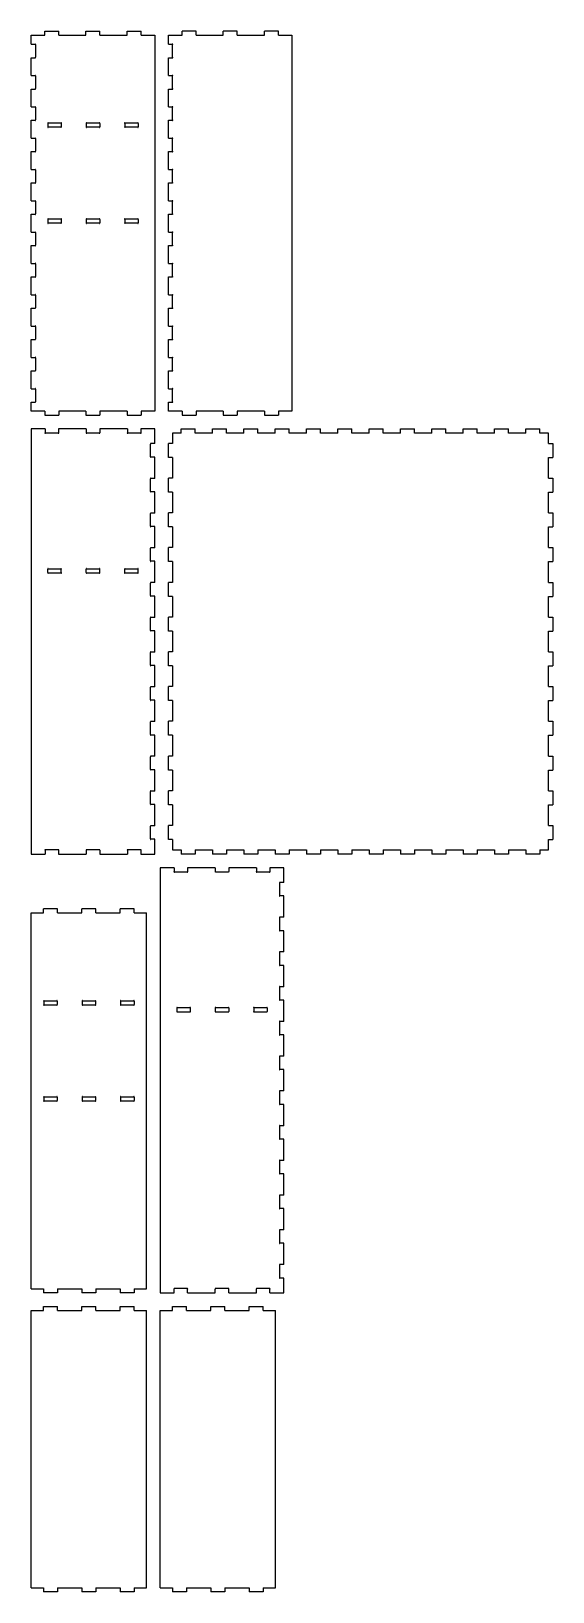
# Model space of a CAD drawing. Extents: x 0 to 380, y 0 to 1138.
import ezdxf

# ---------------------------------------------------------------- set-up
doc = ezdxf.new("R2010")
doc.units = 0
for name, color, linetype in [('Shape2DView', 7, 'CONTINUOUS'), ('Shape2DView001', 7, 'CONTINUOUS'), ('Shape2DView002', 7, 'CONTINUOUS'), ('Shape2DView003', 7, 'CONTINUOUS'), ('Shape2DView004', 7, 'CONTINUOUS'), ('Shape2DView005', 7, 'CONTINUOUS'), ('Shape2DView006', 7, 'CONTINUOUS'), ('Shape2DView007', 7, 'CONTINUOUS')]:
    doc.layers.add(name, color=color, linetype=linetype)

msp = doc.modelspace()

# ---------------------------------------------------------------- linework, layer by layer
at = {"layer": 'Shape2DView'}
for p, q in [((0, 3), (0, 205)), ((0, 205), (8.9, 205)), ((8.9, 205), (8.9, 208)), ((8.9, 208), (19.1, 208)), ((19.1, 205), (19.1, 208)), ((19.1, 205), (36.9, 205)), ((36.9, 205), (36.9, 208)), ((36.9, 208), (47.1, 208)), ((47.1, 205), (47.1, 208)), ((47.1, 205), (64.9, 205)), ((64.9, 205), (64.9, 208)), ((64.9, 208), (75.1, 208)), ((75.1, 205), (75.1, 208)), ((75.1, 205), (84, 205)), ((84, 3), (84, 205)), ((0, 3), (8.9, 3)), ((8.9, 3), (8.9, 0)), ((19.1, 3), (19.1, 0)), ((19.1, 3), (36.9, 3)), ((36.9, 3), (36.9, 0)), ((47.1, 0), (36.9, 0)), ((47.1, 3), (47.1, 0)), ((47.1, 3), (64.9, 3)), ((64.9, 3), (64.9, 0)), ((75.1, 0), (64.9, 0)), ((75.1, 3), (84, 3)), ((75.1, 3), (75.1, 0)), ((19.1, 0), (8.9, 0))]:
    msp.add_line(p, q, dxfattribs=at)
at = {"layer": 'Shape2DView001'}
for p, q in [((94, 3), (94, 205)), ((94, 205), (102.9, 205)), ((102.9, 205), (102.9, 208)), ((102.9, 208), (113.1, 208)), ((113.1, 205), (113.1, 208)), ((113.1, 205), (130.9, 205)), ((130.9, 205), (130.9, 208)), ((130.9, 208), (141.1, 208)), ((141.1, 205), (141.1, 208)), ((141.1, 205), (158.9, 205)), ((158.9, 205), (158.9, 208)), ((158.9, 208), (169.1, 208)), ((169.1, 205), (169.1, 208)), ((169.1, 205), (178, 205)), ((178, 3), (178, 205)), ((94, 3), (102.9, 3)), ((102.9, 3), (102.9, 0)), ((113.1, 3), (113.1, 0)), ((113.1, 3), (130.9, 3)), ((130.9, 3), (130.9, 0)), ((141.1, 0), (130.9, 0)), ((141.1, 3), (141.1, 0)), ((141.1, 3), (158.9, 3)), ((158.9, 3), (158.9, 0)), ((169.1, 0), (158.9, 0)), ((169.1, 3), (178, 3)), ((169.1, 3), (169.1, 0)), ((113.1, 0), (102.9, 0))]:
    msp.add_line(p, q, dxfattribs=at)
at = {"layer": 'Shape2DView002'}
for p, q in [((0, 221), (0, 495)), ((0, 495), (8.9, 495)), ((8.9, 495), (8.9, 498)), ((19.1, 498), (8.9, 498)), ((19.1, 495), (19.1, 498)), ((19.1, 495), (36.9, 495)), ((36.9, 495), (36.9, 498)), ((47.1, 498), (36.9, 498)), ((47.1, 495), (47.1, 498)), ((47.1, 495), (64.9, 495)), ((64.9, 495), (64.9, 498)), ((75.1, 498), (64.9, 498)), ((75.1, 495), (75.1, 498)), ((75.1, 495), (84, 495)), ((84, 221), (84, 495)), ((9.1, 430.768), (9.1, 428.232)), ((9.38231, 431.05), (18.6177, 431.05)), ((9.38231, 427.95), (18.6177, 427.95)), ((18.9, 430.768), (18.9, 428.232)), ((37.1, 430.768), (37.1, 428.232)), ((37.3823, 431.05), (46.6177, 431.05)), ((37.3823, 427.95), (46.6177, 427.95)), ((46.9, 430.768), (46.9, 428.232)), ((65.1, 430.768), (65.1, 428.232)), ((65.3823, 431.05), (74.6177, 431.05)), ((65.3823, 427.95), (74.6177, 427.95)), ((74.9, 430.768), (74.9, 428.232)), ((9.1, 360.768), (9.1, 358.232)), ((9.38231, 361.05), (18.6177, 361.05)), ((9.38231, 357.95), (18.6177, 357.95)), ((18.9, 360.768), (18.9, 358.232)), ((37.1, 360.768), (37.1, 358.232)), ((37.3823, 361.05), (46.6177, 361.05)), ((37.3823, 357.95), (46.6177, 357.95)), ((46.9, 360.768), (46.9, 358.232)), ((65.1, 360.768), (65.1, 358.232)), ((65.3823, 361.05), (74.6177, 361.05)), ((65.3823, 357.95), (74.6177, 357.95)), ((74.9, 360.768), (74.9, 358.232)), ((0, 221), (8.9, 221)), ((8.9, 221), (8.9, 218)), ((19.1, 218), (8.9, 218)), ((19.1, 221), (19.1, 218)), ((19.1, 221), (36.9, 221)), ((36.9, 221), (36.9, 218)), ((47.1, 218), (36.9, 218)), ((47.1, 221), (47.1, 218)), ((47.1, 221), (64.9, 221)), ((64.9, 221), (64.9, 218)), ((75.1, 218), (64.9, 218)), ((75.1, 221), (75.1, 218)), ((75.1, 221), (84, 221))]:
    msp.add_line(p, q, dxfattribs=at)
for centre, start, end in [((9.20333, 430.947), 30, -120), ((9.20333, 428.053), 120, -90), ((9.20333, 428.053), -90, -30), ((18.7967, 430.947), -60, 150), ((18.7967, 428.053), -150, -90), ((18.7967, 428.053), -90, 60), ((37.2033, 430.947), 30, -120), ((37.2033, 428.053), 120, -90), ((37.2033, 428.053), -90, -30), ((46.7967, 430.947), -60, 150), ((46.7967, 428.053), -150, -90), ((46.7967, 428.053), -90, 60), ((65.2033, 430.947), 30, -120), ((65.2033, 428.053), 120, -90), ((65.2033, 428.053), -90, -30), ((74.7967, 430.947), -60, 150), ((74.7967, 428.053), -150, -90), ((74.7967, 428.053), -90, 60), ((9.20333, 360.947), 30, -120), ((9.20333, 358.053), 120, -90), ((9.20333, 358.053), -90, -30), ((18.7967, 360.947), -60, 150), ((18.7967, 358.053), -150, -90), ((18.7967, 358.053), -90, 60), ((37.2033, 360.947), 30, -120), ((37.2033, 358.053), 120, -90), ((37.2033, 358.053), -90, -30), ((46.7967, 360.947), -60, 150), ((46.7967, 358.053), -150, -90), ((46.7967, 358.053), -90, 60), ((65.2033, 360.947), 30, -120), ((65.2033, 358.053), 120, -90), ((65.2033, 358.053), -90, -30), ((74.7967, 360.947), -60, 150), ((74.7967, 358.053), -150, -90), ((74.7967, 358.053), -90, 60)]:
    msp.add_arc(centre, 0.20667, start, end, dxfattribs=at)
at = {"layer": 'Shape2DView003'}
for p, q in [((94, 528), (94, 218)), ((104.1, 528), (94, 528)), ((104.1, 528), (104.1, 525.241)), ((104.391, 524.95), (113.609, 524.95)), ((113.9, 528), (113.9, 525.241)), ((134.1, 528), (113.9, 528)), ((134.1, 528), (134.1, 525.241)), ((134.391, 524.95), (143.609, 524.95)), ((143.9, 528), (143.9, 525.241)), ((164.1, 528), (143.9, 528)), ((164.1, 528), (164.1, 525.241)), ((164.391, 524.95), (173.609, 524.95)), ((173.9, 528), (173.9, 525.241)), ((184, 528), (173.9, 528)), ((184, 517.233), (184, 528)), ((180.95, 516.942), (180.95, 507.725)), ((184, 517.233), (181.241, 517.233)), ((184, 507.433), (181.241, 507.433)), ((184, 491.9), (184, 507.433)), ((180.95, 491.609), (180.95, 482.391)), ((184, 491.9), (181.241, 491.9)), ((184, 482.1), (181.241, 482.1)), ((184, 466.567), (184, 482.1)), ((180.95, 466.275), (180.95, 457.058)), ((184, 466.567), (181.241, 466.567)), ((184, 456.767), (181.241, 456.767)), ((184, 441.233), (184, 456.767)), ((180.95, 440.942), (180.95, 431.725)), ((184, 441.233), (181.241, 441.233)), ((106.1, 425.768), (106.1, 423.232)), ((106.382, 426.05), (115.618, 426.05)), ((106.382, 422.95), (115.618, 422.95)), ((115.9, 425.768), (115.9, 423.232)), ((134.1, 425.768), (134.1, 423.232)), ((134.382, 426.05), (143.618, 426.05)), ((134.382, 422.95), (143.618, 422.95)), ((143.9, 425.768), (143.9, 423.232)), ((162.1, 425.768), (162.1, 423.232)), ((162.382, 426.05), (171.618, 426.05)), ((162.382, 422.95), (171.618, 422.95)), ((171.9, 425.768), (171.9, 423.232)), ((184, 431.433), (181.241, 431.433)), ((184, 415.9), (184, 431.433)), ((180.95, 415.609), (180.95, 406.391)), ((184, 415.9), (181.241, 415.9)), ((184, 406.1), (181.241, 406.1)), ((184, 390.567), (184, 406.1)), ((180.95, 390.275), (180.95, 381.058)), ((184, 390.567), (181.241, 390.567)), ((184, 380.767), (181.241, 380.767)), ((184, 365.233), (184, 380.767)), ((180.95, 364.942), (180.95, 355.725)), ((184, 365.233), (181.241, 365.233)), ((184, 355.433), (181.241, 355.433)), ((184, 339.9), (184, 355.433)), ((180.95, 339.609), (180.95, 330.391)), ((184, 339.9), (181.241, 339.9)), ((184, 330.1), (181.241, 330.1)), ((184, 314.567), (184, 330.1)), ((180.95, 314.275), (180.95, 305.058)), ((184, 314.567), (181.241, 314.567)), ((184, 304.767), (181.241, 304.767)), ((184, 289.233), (184, 304.767)), ((180.95, 288.942), (180.95, 279.725)), ((184, 289.233), (181.241, 289.233)), ((184, 279.433), (181.241, 279.433)), ((184, 263.9), (184, 279.433)), ((180.95, 263.609), (180.95, 254.391)), ((184, 263.9), (181.241, 263.9)), ((184, 254.1), (181.241, 254.1)), ((184, 238.567), (184, 254.1)), ((180.95, 238.275), (180.95, 229.058)), ((184, 238.567), (181.241, 238.567)), ((184, 228.767), (181.241, 228.767)), ((184, 218), (184, 228.767)), ((94, 218), (104.1, 218)), ((104.1, 218), (104.1, 220.759)), ((113.609, 221.05), (104.391, 221.05)), ((113.9, 218), (113.9, 220.759)), ((113.9, 218), (134.1, 218)), ((134.1, 218), (134.1, 220.759)), ((143.609, 221.05), (134.391, 221.05)), ((143.9, 218), (143.9, 220.759)), ((143.9, 218), (164.1, 218)), ((164.1, 218), (164.1, 220.759)), ((173.609, 221.05), (164.391, 221.05)), ((173.9, 218), (173.9, 220.759)), ((173.9, 218), (184, 218))]:
    msp.add_line(p, q, dxfattribs=at)
for centre, radius, start, end in [((104.207, 525.057), 0.21333, 120, -90), ((104.207, 525.057), 0.21333, -90, -30), ((113.793, 525.057), 0.21333, -150, -90), ((113.793, 525.057), 0.21333, -90, 60), ((134.207, 525.057), 0.21333, 120, -90), ((134.207, 525.057), 0.21333, -90, -30), ((143.793, 525.057), 0.21333, -150, -90), ((143.793, 525.057), 0.21333, -90, 60), ((164.207, 525.057), 0.21333, 120, -90), ((164.207, 525.057), 0.21333, -90, -30), ((173.793, 525.057), 0.21333, -150, -90), ((173.793, 525.057), 0.21333, -90, 60), ((181.057, 517.127), 0.21333, 30, 180), ((181.057, 517.127), 0.21333, 180, -120), ((181.057, 507.54), 0.21333, 120, 180), ((181.057, 507.54), 0.21333, 180, -30), ((181.057, 491.793), 0.21333, 30, 180), ((181.057, 491.793), 0.21333, 180, -120), ((181.057, 482.207), 0.21333, 120, 180), ((181.057, 482.207), 0.21333, 180, -30), ((181.057, 466.46), 0.21333, 30, 180), ((181.057, 466.46), 0.21333, 180, -120), ((181.057, 456.873), 0.21333, 120, 180), ((181.057, 456.873), 0.21333, 180, -30), ((181.057, 441.127), 0.21333, 30, 180), ((181.057, 441.127), 0.21333, 180, -120), ((106.203, 425.947), 0.20667, 30, -120), ((106.203, 423.053), 0.20667, 120, -90), ((106.203, 423.053), 0.20667, -90, -30), ((115.797, 425.947), 0.20667, -60, 150), ((115.797, 423.053), 0.20667, -150, -90), ((115.797, 423.053), 0.20667, -90, 60), ((134.203, 425.947), 0.20667, 30, -120), ((134.203, 423.053), 0.20667, 120, -90), ((134.203, 423.053), 0.20667, -90, -30), ((143.797, 425.947), 0.20667, -60, 150), ((143.797, 423.053), 0.20667, -150, -90), ((143.797, 423.053), 0.20667, -90, 60), ((162.203, 425.947), 0.20667, 30, -120), ((162.203, 423.053), 0.20667, 120, -90), ((162.203, 423.053), 0.20667, -90, -30), ((171.797, 425.947), 0.20667, -60, 150), ((171.797, 423.053), 0.20667, -150, -90), ((171.797, 423.053), 0.20667, -90, 60), ((181.057, 431.54), 0.21333, 120, 180), ((181.057, 431.54), 0.21333, 180, -30), ((181.057, 415.793), 0.21333, 30, 180), ((181.057, 415.793), 0.21333, 180, -120), ((181.057, 406.207), 0.21333, 120, 180), ((181.057, 406.207), 0.21333, 180, -30), ((181.057, 390.46), 0.21333, 30, 180), ((181.057, 390.46), 0.21333, 180, -120), ((181.057, 380.873), 0.21333, 120, 180), ((181.057, 380.873), 0.21333, 180, -30), ((181.057, 365.127), 0.21333, 30, 180), ((181.057, 365.127), 0.21333, 180, -120), ((181.057, 355.54), 0.21333, 120, 180), ((181.057, 355.54), 0.21333, 180, -30), ((181.057, 339.793), 0.21333, 30, 180), ((181.057, 339.793), 0.21333, 180, -120), ((181.057, 330.207), 0.21333, 120, 180), ((181.057, 330.207), 0.21333, 180, -30), ((181.057, 314.46), 0.21333, 30, 180), ((181.057, 314.46), 0.21333, 180, -120), ((181.057, 304.873), 0.21333, 120, 180), ((181.057, 304.873), 0.21333, 180, -30), ((181.057, 289.127), 0.21333, 30, 180), ((181.057, 289.127), 0.21333, 180, -120), ((181.057, 279.54), 0.21333, 120, 180), ((181.057, 279.54), 0.21333, 180, -30), ((181.057, 263.793), 0.21333, 30, 180), ((181.057, 263.793), 0.21333, 180, -120), ((181.057, 254.207), 0.21333, 120, 180), ((181.057, 254.207), 0.21333, 180, -30), ((181.057, 238.46), 0.21333, 30, 180), ((181.057, 238.46), 0.21333, 180, -120), ((181.057, 228.873), 0.21333, 120, 180), ((181.057, 228.873), 0.21333, 180, -30), ((104.207, 220.943), 0.21333, 90, -120), ((104.207, 220.943), 0.21333, 30, 90), ((113.793, 220.943), 0.21333, 90, 150), ((113.793, 220.943), 0.21333, -60, 90), ((134.207, 220.943), 0.21333, 90, -120), ((134.207, 220.943), 0.21333, 30, 90), ((143.793, 220.943), 0.21333, 90, 150), ((143.793, 220.943), 0.21333, -60, 90), ((164.207, 220.943), 0.21333, 90, -120), ((164.207, 220.943), 0.21333, 30, 90), ((173.793, 220.943), 0.21333, 90, 150), ((173.793, 220.943), 0.21333, -60, 90)]:
    msp.add_arc(centre, radius, start, end, dxfattribs=at)
at = {"layer": 'Shape2DView004'}
for p, q in [((0, 848), (0, 538)), ((10.1, 848), (0, 848)), ((10.1, 848), (10.1, 845.241)), ((19.6086, 844.95), (10.3914, 844.95)), ((19.9, 848), (19.9, 845.241)), ((40.1, 848), (19.9, 848)), ((40.1, 848), (40.1, 845.241)), ((49.6086, 844.95), (40.3914, 844.95)), ((49.9, 848), (49.9, 845.241)), ((70.1, 848), (49.9, 848)), ((70.1, 848), (70.1, 845.241)), ((79.6086, 844.95), (70.3914, 844.95)), ((79.9, 848), (79.9, 845.241)), ((90, 848), (79.9, 848)), ((90, 837.233), (90, 848)), ((86.95, 827.725), (86.95, 836.942)), ((90, 837.233), (87.2414, 837.233)), ((90, 827.433), (87.2414, 827.433)), ((90, 811.9), (90, 827.433)), ((86.95, 802.391), (86.95, 811.609)), ((90, 811.9), (87.2414, 811.9)), ((90, 802.1), (87.2414, 802.1)), ((90, 786.567), (90, 802.1)), ((86.95, 777.058), (86.95, 786.275)), ((90, 786.567), (87.2414, 786.567)), ((90, 776.767), (87.2414, 776.767)), ((90, 761.233), (90, 776.767)), ((86.95, 751.725), (86.95, 760.942)), ((90, 761.233), (87.2414, 761.233)), ((90, 751.433), (87.2414, 751.433)), ((90, 735.9), (90, 751.433)), ((12.1, 743.232), (12.1, 745.768)), ((12.3823, 746.05), (21.6177, 746.05)), ((12.3823, 742.95), (21.6177, 742.95)), ((21.9, 743.232), (21.9, 745.768)), ((40.1, 743.232), (40.1, 745.768)), ((40.3823, 746.05), (49.6177, 746.05)), ((40.3823, 742.95), (49.6177, 742.95)), ((49.9, 743.232), (49.9, 745.768)), ((68.1, 743.232), (68.1, 745.768)), ((68.3823, 746.05), (77.6177, 746.05)), ((68.3823, 742.95), (77.6177, 742.95)), ((77.9, 743.232), (77.9, 745.768)), ((86.95, 726.391), (86.95, 735.609)), ((90, 735.9), (87.2414, 735.9)), ((90, 726.1), (87.2414, 726.1)), ((90, 710.567), (90, 726.1)), ((86.95, 701.058), (86.95, 710.275)), ((90, 710.567), (87.2414, 710.567)), ((90, 700.767), (87.2414, 700.767)), ((90, 685.233), (90, 700.767)), ((86.95, 675.725), (86.95, 684.942)), ((90, 685.233), (87.2414, 685.233)), ((90, 675.433), (87.2414, 675.433)), ((90, 659.9), (90, 675.433)), ((86.95, 650.391), (86.95, 659.609)), ((90, 659.9), (87.2414, 659.9)), ((90, 650.1), (87.2414, 650.1)), ((90, 634.567), (90, 650.1)), ((86.95, 625.058), (86.95, 634.275)), ((90, 634.567), (87.2414, 634.567)), ((90, 624.767), (87.2414, 624.767)), ((90, 609.233), (90, 624.767)), ((86.95, 599.725), (86.95, 608.942)), ((90, 609.233), (87.2414, 609.233)), ((90, 599.433), (87.2414, 599.433)), ((90, 583.9), (90, 599.433)), ((86.95, 574.391), (86.95, 583.609)), ((90, 583.9), (87.2414, 583.9)), ((90, 574.1), (87.2414, 574.1)), ((90, 558.567), (90, 574.1)), ((86.95, 549.058), (86.95, 558.275)), ((90, 558.567), (87.2414, 558.567)), ((90, 548.767), (87.2414, 548.767)), ((90, 538), (90, 548.767)), ((0, 538), (10.1, 538)), ((10.1, 540.759), (10.1, 538)), ((19.6086, 541.05), (10.3914, 541.05)), ((19.9, 540.759), (19.9, 538)), ((19.9, 538), (40.1, 538)), ((40.1, 540.759), (40.1, 538)), ((49.6086, 541.05), (40.3914, 541.05)), ((49.9, 540.759), (49.9, 538)), ((49.9, 538), (70.1, 538)), ((70.1, 540.759), (70.1, 538)), ((79.6086, 541.05), (70.3914, 541.05)), ((79.9, 540.759), (79.9, 538)), ((79.9, 538), (90, 538))]:
    msp.add_line(p, q, dxfattribs=at)
for centre, radius, start, end in [((10.2067, 845.057), 0.21333, 120, -90), ((10.2067, 845.057), 0.21333, -90, -30), ((19.7933, 845.057), 0.21333, -150, -90), ((19.7933, 845.057), 0.21333, -90, 60), ((40.2067, 845.057), 0.21333, 120, -90), ((40.2067, 845.057), 0.21333, -90, -30), ((49.7933, 845.057), 0.21333, -150, -90), ((49.7933, 845.057), 0.21333, -90, 60), ((70.2067, 845.057), 0.21333, 120, -90), ((70.2067, 845.057), 0.21333, -90, -30), ((79.7933, 845.057), 0.21333, -150, -90), ((79.7933, 845.057), 0.21333, -90, 60), ((87.0567, 837.127), 0.21333, 30, 180), ((87.0567, 837.127), 0.21333, 180, -120), ((87.0567, 827.54), 0.21333, 120, 180), ((87.0567, 827.54), 0.21333, 180, -30), ((87.0567, 811.793), 0.21333, 30, 180), ((87.0567, 811.793), 0.21333, 180, -120), ((87.0567, 802.207), 0.21333, 120, 180), ((87.0567, 802.207), 0.21333, 180, -30), ((87.0567, 786.46), 0.21333, 30, 180), ((87.0567, 786.46), 0.21333, 180, -120), ((87.0567, 776.873), 0.21333, 120, 180), ((87.0567, 776.873), 0.21333, 180, -30), ((87.0567, 761.127), 0.21333, 30, 180), ((87.0567, 761.127), 0.21333, 180, -120), ((87.0567, 751.54), 0.21333, 120, 180), ((87.0567, 751.54), 0.21333, 180, -30), ((12.2033, 745.947), 0.20667, 90, -120), ((12.2033, 743.053), 0.20667, 120, -30), ((12.2033, 745.947), 0.20667, 30, 90), ((21.7967, 745.947), 0.20667, 90, 150), ((21.7967, 743.053), 0.20667, -150, 60), ((21.7967, 745.947), 0.20667, -60, 90), ((40.2033, 745.947), 0.20667, 90, -120), ((40.2033, 743.053), 0.20667, 120, -30), ((40.2033, 745.947), 0.20667, 30, 90), ((49.7967, 745.947), 0.20667, 90, 150), ((49.7967, 743.053), 0.20667, -150, 60), ((49.7967, 745.947), 0.20667, -60, 90), ((68.2033, 745.947), 0.20667, 90, -120), ((68.2033, 743.053), 0.20667, 120, -30), ((68.2033, 745.947), 0.20667, 30, 90), ((77.7967, 745.947), 0.20667, 90, 150), ((77.7967, 743.053), 0.20667, -150, 60), ((77.7967, 745.947), 0.20667, -60, 90), ((87.0567, 735.793), 0.21333, 30, 180), ((87.0567, 735.793), 0.21333, 180, -120), ((87.0567, 726.207), 0.21333, 120, 180), ((87.0567, 726.207), 0.21333, 180, -30), ((87.0567, 710.46), 0.21333, 30, 180), ((87.0567, 710.46), 0.21333, 180, -120), ((87.0567, 700.873), 0.21333, 120, 180), ((87.0567, 700.873), 0.21333, 180, -30), ((87.0567, 685.127), 0.21333, 30, 180), ((87.0567, 685.127), 0.21333, 180, -120), ((87.0567, 675.54), 0.21333, 120, 180), ((87.0567, 675.54), 0.21333, 180, -30), ((87.0567, 659.793), 0.21333, 30, 180), ((87.0567, 659.793), 0.21333, 180, -120), ((87.0567, 650.207), 0.21333, 120, 180), ((87.0567, 650.207), 0.21333, 180, -30), ((87.0567, 634.46), 0.21333, 30, 180), ((87.0567, 634.46), 0.21333, 180, -120), ((87.0567, 624.873), 0.21333, 120, 180), ((87.0567, 624.873), 0.21333, 180, -30), ((87.0567, 609.127), 0.21333, 30, 180), ((87.0567, 609.127), 0.21333, 180, -120), ((87.0567, 599.54), 0.21333, 120, 180), ((87.0567, 599.54), 0.21333, 180, -30), ((87.0567, 583.793), 0.21333, 30, 180), ((87.0567, 583.793), 0.21333, 180, -120), ((87.0567, 574.207), 0.21333, 120, 180), ((87.0567, 574.207), 0.21333, 180, -30), ((87.0567, 558.46), 0.21333, 30, 180), ((87.0567, 558.46), 0.21333, 180, -120), ((87.0567, 548.873), 0.21333, 120, 180), ((87.0567, 548.873), 0.21333, 180, -30), ((10.2067, 540.943), 0.21333, 30, -120), ((19.7933, 540.943), 0.21333, -60, 150), ((40.2067, 540.943), 0.21333, 30, -120), ((49.7933, 540.943), 0.21333, -60, 150), ((70.2067, 540.943), 0.21333, 30, -120), ((79.7933, 540.943), 0.21333, -60, 150)]:
    msp.add_arc(centre, radius, start, end, dxfattribs=at)
at = {"layer": 'Shape2DView005'}
for p, q in [((109.317, 845), (103, 845)), ((103, 845), (103, 837.433)), ((109.317, 848), (119.517, 848)), ((109.317, 845), (109.317, 848)), ((119.517, 845), (119.517, 848)), ((132.15, 845), (119.517, 845)), ((132.15, 848), (142.35, 848)), ((132.15, 845), (132.15, 848)), ((142.35, 845), (142.35, 848)), ((154.983, 845), (142.35, 845)), ((154.983, 848), (165.183, 848)), ((154.983, 845), (154.983, 848)), ((165.183, 845), (165.183, 848)), ((177.817, 845), (165.183, 845)), ((177.817, 848), (188.017, 848)), ((177.817, 845), (177.817, 848)), ((188.017, 845), (188.017, 848)), ((200.65, 845), (188.017, 845)), ((200.65, 848), (210.85, 848)), ((200.65, 845), (200.65, 848)), ((210.85, 845), (210.85, 848)), ((223.483, 845), (210.85, 845)), ((223.483, 848), (233.683, 848)), ((223.483, 845), (223.483, 848)), ((233.683, 845), (233.683, 848)), ((246.317, 845), (233.683, 845)), ((246.317, 848), (256.517, 848)), ((246.317, 845), (246.317, 848)), ((256.517, 845), (256.517, 848)), ((269.15, 845), (256.517, 845)), ((269.15, 848), (279.35, 848)), ((269.15, 845), (269.15, 848)), ((279.35, 845), (279.35, 848)), ((291.983, 845), (279.35, 845)), ((291.983, 848), (302.183, 848)), ((291.983, 845), (291.983, 848)), ((302.183, 845), (302.183, 848)), ((314.817, 845), (302.183, 845)), ((314.817, 848), (325.017, 848)), ((314.817, 845), (314.817, 848)), ((325.017, 845), (325.017, 848)), ((337.65, 845), (325.017, 845)), ((337.65, 848), (347.85, 848)), ((337.65, 845), (337.65, 848)), ((347.85, 845), (347.85, 848)), ((360.483, 845), (347.85, 845)), ((360.483, 848), (370.683, 848)), ((360.483, 845), (360.483, 848)), ((370.683, 845), (370.683, 848)), ((377, 845), (370.683, 845)), ((377, 837.433), (377, 845)), ((103, 837.433), (100, 837.433)), ((100, 827.233), (100, 837.433)), ((377, 837.433), (380, 837.433)), ((380, 837.433), (380, 827.233)), ((103, 827.233), (100, 827.233)), ((103, 827.233), (103, 812.1)), ((377, 812.1), (377, 827.233)), ((377, 827.233), (380, 827.233)), ((103, 812.1), (100, 812.1)), ((100, 801.9), (100, 812.1)), ((377, 812.1), (380, 812.1)), ((380, 812.1), (380, 801.9)), ((103, 801.9), (100, 801.9)), ((103, 801.9), (103, 786.767)), ((377, 786.767), (377, 801.9)), ((377, 801.9), (380, 801.9)), ((103, 786.767), (100, 786.767)), ((100, 776.567), (100, 786.767)), ((377, 786.767), (380, 786.767)), ((380, 786.767), (380, 776.567)), ((103, 776.567), (100, 776.567)), ((103, 776.567), (103, 761.433)), ((377, 761.433), (377, 776.567)), ((377, 776.567), (380, 776.567)), ((103, 761.433), (100, 761.433)), ((100, 751.233), (100, 761.433)), ((103, 751.233), (100, 751.233)), ((103, 751.233), (103, 736.1)), ((377, 761.433), (380, 761.433)), ((377, 736.1), (377, 751.233)), ((377, 751.233), (380, 751.233)), ((380, 761.433), (380, 751.233)), ((103, 736.1), (100, 736.1)), ((100, 725.9), (100, 736.1)), ((377, 736.1), (380, 736.1)), ((380, 736.1), (380, 725.9)), ((103, 725.9), (100, 725.9)), ((103, 725.9), (103, 710.767)), ((377, 710.767), (377, 725.9)), ((377, 725.9), (380, 725.9)), ((103, 710.767), (100, 710.767)), ((100, 700.567), (100, 710.767)), ((377, 710.767), (380, 710.767)), ((380, 710.767), (380, 700.567)), ((103, 700.567), (100, 700.567)), ((103, 700.567), (103, 685.433)), ((377, 685.433), (377, 700.567)), ((377, 700.567), (380, 700.567)), ((103, 685.433), (100, 685.433)), ((100, 675.233), (100, 685.433)), ((377, 685.433), (380, 685.433)), ((380, 685.433), (380, 675.233)), ((103, 675.233), (100, 675.233)), ((103, 675.233), (103, 660.1)), ((377, 660.1), (377, 675.233)), ((377, 675.233), (380, 675.233)), ((103, 660.1), (100, 660.1)), ((100, 649.9), (100, 660.1)), ((377, 660.1), (380, 660.1)), ((380, 660.1), (380, 649.9)), ((103, 649.9), (100, 649.9)), ((103, 649.9), (103, 634.767)), ((377, 634.767), (377, 649.9)), ((377, 649.9), (380, 649.9)), ((103, 634.767), (100, 634.767)), ((100, 624.567), (100, 634.767)), ((377, 634.767), (380, 634.767)), ((380, 634.767), (380, 624.567)), ((103, 624.567), (100, 624.567)), ((103, 624.567), (103, 609.433)), ((377, 609.433), (377, 624.567)), ((377, 624.567), (380, 624.567)), ((103, 609.433), (100, 609.433)), ((100, 599.233), (100, 609.433)), ((377, 609.433), (380, 609.433)), ((380, 609.433), (380, 599.233)), ((103, 599.233), (100, 599.233)), ((103, 599.233), (103, 584.1)), ((377, 584.1), (377, 599.233)), ((377, 599.233), (380, 599.233)), ((103, 584.1), (100, 584.1)), ((100, 573.9), (100, 584.1)), ((377, 584.1), (380, 584.1)), ((380, 584.1), (380, 573.9)), ((103, 573.9), (100, 573.9)), ((103, 573.9), (103, 558.767)), ((377, 558.767), (377, 573.9)), ((377, 573.9), (380, 573.9)), ((103, 558.767), (100, 558.767)), ((100, 548.567), (100, 558.767)), ((377, 558.767), (380, 558.767)), ((380, 558.767), (380, 548.567)), ((103, 548.567), (100, 548.567)), ((103, 548.567), (103, 541)), ((377, 541), (377, 548.567)), ((377, 548.567), (380, 548.567)), ((103, 541), (109.317, 541)), ((109.317, 541), (109.317, 538)), ((119.517, 538), (109.317, 538)), ((119.517, 541), (119.517, 538)), ((119.517, 541), (132.15, 541)), ((132.15, 541), (132.15, 538)), ((142.35, 538), (132.15, 538)), ((142.35, 541), (142.35, 538)), ((142.35, 541), (154.983, 541)), ((154.983, 541), (154.983, 538)), ((165.183, 538), (154.983, 538)), ((165.183, 541), (165.183, 538)), ((165.183, 541), (177.817, 541)), ((177.817, 541), (177.817, 538)), ((188.017, 538), (177.817, 538)), ((188.017, 541), (188.017, 538)), ((188.017, 541), (200.65, 541)), ((200.65, 541), (200.65, 538)), ((210.85, 538), (200.65, 538)), ((210.85, 541), (210.85, 538)), ((210.85, 541), (223.483, 541)), ((223.483, 541), (223.483, 538)), ((233.683, 538), (223.483, 538)), ((233.683, 541), (233.683, 538)), ((233.683, 541), (246.317, 541)), ((246.317, 541), (246.317, 538)), ((256.517, 538), (246.317, 538)), ((256.517, 541), (256.517, 538)), ((256.517, 541), (269.15, 541)), ((269.15, 541), (269.15, 538)), ((279.35, 538), (269.15, 538)), ((279.35, 541), (279.35, 538)), ((279.35, 541), (291.983, 541)), ((291.983, 541), (291.983, 538)), ((302.183, 538), (291.983, 538)), ((302.183, 541), (302.183, 538)), ((302.183, 541), (314.817, 541)), ((314.817, 541), (314.817, 538)), ((325.017, 538), (314.817, 538)), ((325.017, 541), (325.017, 538)), ((325.017, 541), (337.65, 541)), ((337.65, 541), (337.65, 538)), ((347.85, 538), (337.65, 538)), ((347.85, 541), (347.85, 538)), ((347.85, 541), (360.483, 541)), ((360.483, 541), (360.483, 538)), ((370.683, 538), (360.483, 538)), ((370.683, 541), (370.683, 538)), ((370.683, 541), (377, 541))]:
    msp.add_line(p, q, dxfattribs=at)
at = {"layer": 'Shape2DView006'}
for p, q in [((9.9, 1138), (20.1, 1138)), ((9.9, 1135), (9.9, 1138)), ((20.1, 1135), (20.1, 1138)), ((39.9, 1138), (50.1, 1138)), ((39.9, 1135), (39.9, 1138)), ((50.1, 1135), (50.1, 1138)), ((69.9, 1138), (80.1, 1138)), ((69.9, 1135), (69.9, 1138)), ((80.1, 1135), (80.1, 1138)), ((0, 1135), (9.9, 1135)), ((0, 1128.48), (0, 1135)), ((0, 1128.48), (2.75858, 1128.48)), ((3.05, 1128.19), (3.05, 1118.97)), ((20.1, 1135), (39.9, 1135)), ((50.1, 1135), (69.9, 1135)), ((80.1, 1135), (90, 1135)), ((90, 1135), (90, 861)), ((0, 1118.68), (2.75858, 1118.68)), ((0, 1105.65), (0, 1118.68)), ((0, 1105.65), (2.75858, 1105.65)), ((3.05, 1105.36), (3.05, 1096.14)), ((0, 1095.85), (2.75858, 1095.85)), ((0, 1082.82), (0, 1095.85)), ((0, 1082.82), (2.75858, 1082.82)), ((3.05, 1082.53), (3.05, 1073.31)), ((0, 1073.02), (2.75858, 1073.02)), ((0, 1059.98), (0, 1073.02)), ((12.1, 1070.77), (12.1, 1068.23)), ((21.6177, 1071.05), (12.3823, 1071.05)), ((21.9, 1070.77), (21.9, 1068.23)), ((40.1, 1070.77), (40.1, 1068.23)), ((49.6177, 1071.05), (40.3823, 1071.05)), ((49.9, 1070.77), (49.9, 1068.23)), ((68.1, 1070.77), (68.1, 1068.23)), ((77.6177, 1071.05), (68.3823, 1071.05)), ((77.9, 1070.77), (77.9, 1068.23)), ((0, 1059.98), (2.75858, 1059.98)), ((3.05, 1059.69), (3.05, 1050.47)), ((21.6177, 1067.95), (12.3823, 1067.95)), ((49.6177, 1067.95), (40.3823, 1067.95)), ((77.6177, 1067.95), (68.3823, 1067.95)), ((0, 1050.18), (2.75858, 1050.18)), ((0, 1037.15), (0, 1050.18)), ((0, 1037.15), (2.75858, 1037.15)), ((3.05, 1036.86), (3.05, 1027.64)), ((0, 1027.35), (2.75858, 1027.35)), ((0, 1014.32), (0, 1027.35)), ((0, 1014.32), (2.75858, 1014.32)), ((3.05, 1014.03), (3.05, 1004.81)), ((0, 1004.52), (2.75858, 1004.52)), ((0, 991.483), (0, 1004.52)), ((0, 991.483), (2.75858, 991.483)), ((3.05, 991.192), (3.05, 981.975)), ((12.1, 1000.77), (12.1, 998.232)), ((21.6177, 1001.05), (12.3823, 1001.05)), ((21.6177, 997.95), (12.3823, 997.95)), ((21.9, 1000.77), (21.9, 998.232)), ((40.1, 1000.77), (40.1, 998.232)), ((49.6177, 1001.05), (40.3823, 1001.05)), ((49.6177, 997.95), (40.3823, 997.95)), ((49.9, 1000.77), (49.9, 998.232)), ((68.1, 1000.77), (68.1, 998.232)), ((77.6177, 1001.05), (68.3823, 1001.05)), ((77.6177, 997.95), (68.3823, 997.95)), ((77.9, 1000.77), (77.9, 998.232)), ((0, 981.683), (2.75858, 981.683)), ((0, 968.65), (0, 981.683)), ((0, 968.65), (2.75858, 968.65)), ((3.05, 968.359), (3.05, 959.141)), ((0, 958.85), (2.75858, 958.85)), ((0, 945.817), (0, 958.85)), ((0, 945.817), (2.75858, 945.817)), ((3.05, 945.525), (3.05, 936.308)), ((0, 936.017), (2.75858, 936.017)), ((0, 922.983), (0, 936.017)), ((0, 922.983), (2.75858, 922.983)), ((3.05, 922.692), (3.05, 913.475)), ((0, 913.183), (2.75858, 913.183)), ((0, 900.15), (0, 913.183)), ((0, 900.15), (2.75858, 900.15)), ((3.05, 899.859), (3.05, 890.641)), ((0, 890.35), (2.75858, 890.35)), ((0, 877.317), (0, 890.35)), ((0, 877.317), (2.75858, 877.317)), ((3.05, 877.025), (3.05, 867.808)), ((0, 861), (0, 867.517)), ((0, 867.517), (2.75858, 867.517)), ((9.9, 861), (0, 861)), ((9.9, 861), (9.9, 858)), ((9.9, 858), (20.1, 858)), ((39.9, 861), (20.1, 861)), ((20.1, 861), (20.1, 858)), ((39.9, 861), (39.9, 858)), ((39.9, 858), (50.1, 858)), ((69.9, 861), (50.1, 861)), ((50.1, 861), (50.1, 858)), ((69.9, 861), (69.9, 858)), ((69.9, 858), (80.1, 858)), ((90, 861), (80.1, 861)), ((80.1, 861), (80.1, 858))]:
    msp.add_line(p, q, dxfattribs=at)
for centre, radius, start, end in [((2.94333, 1128.38), 0.21333, 0, 150), ((2.94333, 1128.38), 0.21333, -60, 0), ((2.94333, 1118.79), 0.21333, -150, 0), ((2.94333, 1118.79), 0.21333, 0, 60), ((2.94333, 1105.54), 0.21333, 0, 150), ((2.94333, 1105.54), 0.21333, -60, 0), ((2.94333, 1095.96), 0.21333, -150, 0), ((2.94333, 1095.96), 0.21333, 0, 60), ((2.94333, 1082.71), 0.21333, 0, 150), ((2.94333, 1082.71), 0.21333, -60, 0), ((2.94333, 1073.12), 0.21333, -150, 0), ((2.94333, 1073.12), 0.21333, 0, 60), ((12.2033, 1070.95), 0.20667, 30, -120), ((21.7967, 1070.95), 0.20667, -60, 150), ((40.2033, 1070.95), 0.20667, 30, -120), ((49.7967, 1070.95), 0.20667, -60, 150), ((68.2033, 1070.95), 0.20667, 30, -120), ((77.7967, 1070.95), 0.20667, -60, 150), ((2.94333, 1059.88), 0.21333, 0, 150), ((2.94333, 1059.88), 0.21333, -60, 0), ((12.2033, 1068.05), 0.20667, 120, -90), ((12.2033, 1068.05), 0.20667, -90, -30), ((21.7967, 1068.05), 0.20667, -150, -90), ((21.7967, 1068.05), 0.20667, -90, 60), ((40.2033, 1068.05), 0.20667, 120, -90), ((40.2033, 1068.05), 0.20667, -90, -30), ((49.7967, 1068.05), 0.20667, -150, -90), ((49.7967, 1068.05), 0.20667, -90, 60), ((68.2033, 1068.05), 0.20667, 120, -90), ((68.2033, 1068.05), 0.20667, -90, -30), ((77.7967, 1068.05), 0.20667, -150, -90), ((77.7967, 1068.05), 0.20667, -90, 60), ((2.94333, 1050.29), 0.21333, -150, 0), ((2.94333, 1050.29), 0.21333, 0, 60), ((2.94333, 1037.04), 0.21333, 0, 150), ((2.94333, 1037.04), 0.21333, -60, 0), ((2.94333, 1027.46), 0.21333, -150, 0), ((2.94333, 1027.46), 0.21333, 0, 60), ((2.94333, 1014.21), 0.21333, 0, 150), ((2.94333, 1014.21), 0.21333, -60, 0), ((2.94333, 1004.62), 0.21333, -150, 0), ((2.94333, 1004.62), 0.21333, 0, 60), ((2.94333, 991.377), 0.21333, 0, 150), ((2.94333, 991.377), 0.21333, -60, 0), ((12.2033, 1000.95), 0.20667, 30, -120), ((12.2033, 998.053), 0.20667, 120, -90), ((12.2033, 998.053), 0.20667, -90, -30), ((21.7967, 1000.95), 0.20667, -60, 150), ((21.7967, 998.053), 0.20667, -150, -90), ((21.7967, 998.053), 0.20667, -90, 60), ((40.2033, 1000.95), 0.20667, 30, -120), ((40.2033, 998.053), 0.20667, 120, -90), ((40.2033, 998.053), 0.20667, -90, -30), ((49.7967, 1000.95), 0.20667, -60, 150), ((49.7967, 998.053), 0.20667, -150, -90), ((49.7967, 998.053), 0.20667, -90, 60), ((68.2033, 1000.95), 0.20667, 30, -120), ((68.2033, 998.053), 0.20667, 120, -90), ((68.2033, 998.053), 0.20667, -90, -30), ((77.7967, 1000.95), 0.20667, -60, 150), ((77.7967, 998.053), 0.20667, -150, -90), ((77.7967, 998.053), 0.20667, -90, 60), ((2.94333, 981.79), 0.21333, -150, 0), ((2.94333, 981.79), 0.21333, 0, 60), ((2.94333, 968.543), 0.21333, 0, 150), ((2.94333, 968.543), 0.21333, -60, 0), ((2.94333, 958.957), 0.21333, -150, 0), ((2.94333, 958.957), 0.21333, 0, 60), ((2.94333, 945.71), 0.21333, 0, 150), ((2.94333, 945.71), 0.21333, -60, 0), ((2.94333, 936.123), 0.21333, -150, 0), ((2.94333, 936.123), 0.21333, 0, 60), ((2.94333, 922.877), 0.21333, 0, 150), ((2.94333, 922.877), 0.21333, -60, 0), ((2.94333, 913.29), 0.21333, -150, 0), ((2.94333, 913.29), 0.21333, 0, 60), ((2.94333, 900.043), 0.21333, 0, 150), ((2.94333, 900.043), 0.21333, -60, 0), ((2.94333, 890.457), 0.21333, -150, 0), ((2.94333, 890.457), 0.21333, 0, 60), ((2.94333, 877.21), 0.21333, 0, 150), ((2.94333, 877.21), 0.21333, -60, 0), ((2.94333, 867.623), 0.21333, -150, 0), ((2.94333, 867.623), 0.21333, 0, 60)]:
    msp.add_arc(centre, radius, start, end, dxfattribs=at)
at = {"layer": 'Shape2DView007'}
for p, q in [((120.1, 1138), (109.9, 1138)), ((109.9, 1135), (109.9, 1138)), ((120.1, 1135), (120.1, 1138)), ((150.1, 1138), (139.9, 1138)), ((139.9, 1135), (139.9, 1138)), ((150.1, 1135), (150.1, 1138)), ((180.1, 1138), (169.9, 1138)), ((169.9, 1135), (169.9, 1138)), ((180.1, 1135), (180.1, 1138)), ((100, 1135), (109.9, 1135)), ((100, 1128.48), (100, 1135)), ((100, 1128.48), (102.759, 1128.48)), ((103.05, 1118.97), (103.05, 1128.19)), ((120.1, 1135), (139.9, 1135)), ((150.1, 1135), (169.9, 1135)), ((180.1, 1135), (190, 1135)), ((190, 1135), (190, 861)), ((100, 1118.68), (102.759, 1118.68)), ((100, 1105.65), (100, 1118.68)), ((100, 1105.65), (102.759, 1105.65)), ((103.05, 1096.14), (103.05, 1105.36)), ((100, 1095.85), (102.759, 1095.85)), ((100, 1082.82), (100, 1095.85)), ((100, 1082.82), (102.759, 1082.82)), ((103.05, 1073.31), (103.05, 1082.53)), ((100, 1073.02), (102.759, 1073.02)), ((100, 1059.98), (100, 1073.02)), ((100, 1059.98), (102.759, 1059.98)), ((103.05, 1050.47), (103.05, 1059.69)), ((100, 1050.18), (102.759, 1050.18)), ((100, 1037.15), (100, 1050.18)), ((100, 1037.15), (102.759, 1037.15)), ((103.05, 1027.64), (103.05, 1036.86)), ((100, 1027.35), (102.759, 1027.35)), ((100, 1014.32), (100, 1027.35)), ((100, 1014.32), (102.759, 1014.32)), ((103.05, 1004.81), (103.05, 1014.03)), ((100, 1004.52), (102.759, 1004.52)), ((100, 991.483), (100, 1004.52)), ((100, 991.483), (102.759, 991.483)), ((103.05, 981.975), (103.05, 991.192)), ((100, 981.683), (102.759, 981.683)), ((100, 968.65), (100, 981.683)), ((100, 968.65), (102.759, 968.65)), ((103.05, 959.141), (103.05, 968.359)), ((100, 958.85), (102.759, 958.85)), ((100, 945.817), (100, 958.85)), ((100, 945.817), (102.759, 945.817)), ((103.05, 936.308), (103.05, 945.525)), ((100, 936.017), (102.759, 936.017)), ((100, 922.983), (100, 936.017)), ((100, 922.983), (102.759, 922.983)), ((103.05, 913.475), (103.05, 922.692)), ((100, 913.183), (102.759, 913.183)), ((100, 900.15), (100, 913.183)), ((100, 900.15), (102.759, 900.15)), ((103.05, 890.641), (103.05, 899.859)), ((100, 890.35), (102.759, 890.35)), ((100, 877.317), (100, 890.35)), ((100, 877.317), (102.759, 877.317)), ((103.05, 867.808), (103.05, 877.025)), ((100, 861), (100, 867.517)), ((100, 867.517), (102.759, 867.517)), ((109.9, 861), (100, 861)), ((109.9, 861), (109.9, 858)), ((109.9, 858), (120.1, 858)), ((139.9, 861), (120.1, 861)), ((120.1, 861), (120.1, 858)), ((139.9, 861), (139.9, 858)), ((139.9, 858), (150.1, 858)), ((169.9, 861), (150.1, 861)), ((150.1, 861), (150.1, 858)), ((169.9, 861), (169.9, 858)), ((169.9, 858), (180.1, 858)), ((190, 861), (180.1, 861)), ((180.1, 861), (180.1, 858))]:
    msp.add_line(p, q, dxfattribs=at)
for centre, start, end in [((102.943, 1128.38), 0, 150), ((102.943, 1128.38), -60, 0), ((102.943, 1118.79), -150, 0), ((102.943, 1118.79), 0, 60), ((102.943, 1105.54), 0, 150), ((102.943, 1105.54), -60, 0), ((102.943, 1095.96), -150, 0), ((102.943, 1095.96), 0, 60), ((102.943, 1082.71), 0, 150), ((102.943, 1082.71), -60, 0), ((102.943, 1073.12), -150, 0), ((102.943, 1073.12), 0, 60), ((102.943, 1059.88), 0, 150), ((102.943, 1059.88), -60, 0), ((102.943, 1050.29), -150, 0), ((102.943, 1050.29), 0, 60), ((102.943, 1037.04), 0, 150), ((102.943, 1037.04), -60, 0), ((102.943, 1027.46), -150, 0), ((102.943, 1027.46), 0, 60), ((102.943, 1014.21), 0, 150), ((102.943, 1014.21), -60, 0), ((102.943, 1004.62), -150, 0), ((102.943, 1004.62), 0, 60), ((102.943, 991.377), 0, 150), ((102.943, 991.377), -60, 0), ((102.943, 981.79), -150, 0), ((102.943, 981.79), 0, 60), ((102.943, 968.543), 0, 150), ((102.943, 968.543), -60, 0), ((102.943, 958.957), -150, 0), ((102.943, 958.957), 0, 60), ((102.943, 945.71), 0, 150), ((102.943, 945.71), -60, 0), ((102.943, 936.123), -150, 0), ((102.943, 936.123), 0, 60), ((102.943, 922.877), 0, 150), ((102.943, 922.877), -60, 0), ((102.943, 913.29), -150, 0), ((102.943, 913.29), 0, 60), ((102.943, 900.043), 0, 150), ((102.943, 900.043), -60, 0), ((102.943, 890.457), -150, 0), ((102.943, 890.457), 0, 60), ((102.943, 877.21), 0, 150), ((102.943, 877.21), -60, 0), ((102.943, 867.623), -150, 0), ((102.943, 867.623), 0, 60)]:
    msp.add_arc(centre, 0.21333, start, end, dxfattribs=at)

doc.saveas('drawing.dxf')
